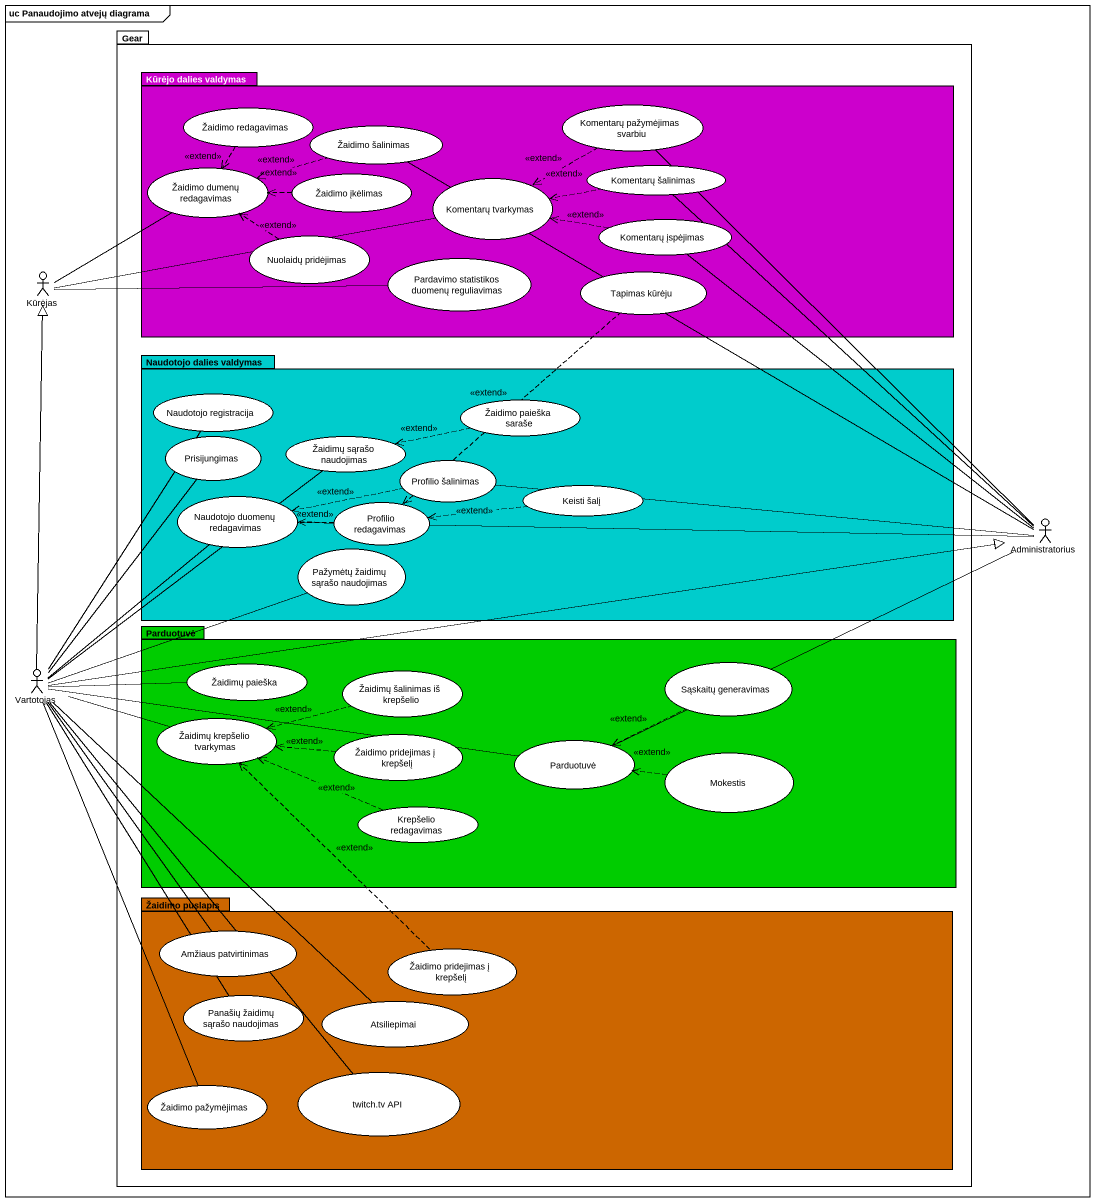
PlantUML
@startuml
mainframe uc Panaudojimo atvejų diagrama
package Gear {
  package "Kūrėjo dalies valdymas" as Kūrėjo_dalies_valdymas #CC00CC {
    usecase "Žaidimo redagavimas" as Žaidimo_redagavimas
    usecase "Komentarų pažymėjimas svarbiu" as Komentarų_pažymėjimas
    usecase "Žaidimo šalinimas" as Žaidimo_šalinimas
    usecase "Žaidimo dumenų redagavimas" as Žaidimo_dumenų_redagavimas
    usecase "Žaidimo įkėlimas" as Žaidimo_įkėlimas
    usecase "Komentarų tvarkymas" as Komentarų_tvarkymas
    usecase "Komentarų šalinimas" as Komentarų_šalinimas
    usecase "Komentarų įspėjimas" as Komentarų_įspėjimas
    usecase "Nuolaidų pridėjimas" as Nuolaidų_pridėjimas
    usecase "Pardavimo statistikos duomenų reguliavimas" as Pardavimo_statistikos
    usecase "Tapimas kūrėju" as Tapimas_kūrėju
  }
  package "Naudotojo dalies valdymas" as Naudotojo_dalies_valdymas #00CCCC {
    usecase "Naudotojo registracija" as Naudotojo_registracija
    usecase "Žaidimo paieška saraše" as Žaidimo_paieška_saraše
    usecase Prisijungimas
    usecase "Žaidimų sąrašo naudojimas" as Žaidimų_sąrašo_naudojimas
    usecase "Profilio šalinimas" as Profilio_šalinimas
    usecase "Naudotojo duomenų redagavimas" as Naudotojo_duomenų
    usecase "Profilio redagavimas" as Profilio_redagavimas
    usecase "Keisti šalį" as Keisti_šalį
    usecase "Pažymėtų žaidimų sąrašo naudojimas" as Pažymėtų_žaidimų_sąrašo
  }
  package Parduotuvė #00CC00 {
    usecase "Žaidimų paieška" as Žaidimų_paieška
    usecase "Žaidimų šalinimas iš krepšelio" as Žaidimų_šalinimas_iš
    usecase "Sąskaitų generavimas" as Sąskaitų_generavimas
    usecase "Žaidimų krepšelio tvarkymas" as Žaidimų_krepšelio_tvarkymas
    usecase "Žaidimo pridejimas į krepšelį" as Žaidimo_pridejimas_į
    usecase "Parduotuvė" as Parduotuvė_2
    usecase Mokestis
    usecase "Krepšelio redagavimas" as Krepšelio_redagavimas
  }
  package "Žaidimo puslapis" as Žaidimo_puslapis #CC6600 {
    usecase "Amžiaus patvirtinimas" as Amžiaus_patvirtinimas
    usecase "Žaidimo pridejimas į krepšelį" as Žaidimo_pridejimas_į_2
    usecase "Panašių žaidimų sąrašo naudojimas" as Panašių_žaidimų_sąrašo
    usecase Atsiliepimai
    usecase "Žaidimo pažymėjimas" as Žaidimo_pažymėjimas
    usecase "twitch.tv API" as twitch_tv_API
  }
}
actor Kūrėjas
actor Administratorius
actor Vartotojas
Žaidimo_redagavimas ..> Žaidimo_dumenų_redagavimas : <<extend>>
Komentarų_pažymėjimas .left.> Komentarų_tvarkymas : <<extend>>
Žaidimo_šalinimas .left.> Žaidimo_dumenų_redagavimas : <<extend>>
Žaidimo_dumenų_redagavimas -left- Kūrėjas
Žaidimo_įkėlimas .left.> Žaidimo_dumenų_redagavimas : <<extend>>
Komentarų_tvarkymas -left- Kūrėjas
Komentarų_šalinimas .left.> Komentarų_tvarkymas : <<extend>>
Komentarų_įspėjimas .left.> Komentarų_tvarkymas : <<extend>>
Nuolaidų_pridėjimas .up.> Žaidimo_dumenų_redagavimas : <<extend>>
Pardavimo_statistikos -left- Kūrėjas
Tapimas_kūrėju ..> Profilio_redagavimas : <<extend>>
Naudotojo_registracija -- Vartotojas
Žaidimo_paieška_saraše .left.> Žaidimų_sąrašo_naudojimas : <<extend>>
Prisijungimas -- Vartotojas
Profilio_šalinimas .left.> Naudotojo_duomenų : <<extend>>
Profilio_redagavimas .left.> Naudotojo_duomenų : <<extend>>
Keisti_šalį .left.> Profilio_redagavimas : <<extend>>
Administratorius -up- Komentarų_pažymėjimas
Administratorius -left- Žaidimo_šalinimas
Administratorius -up- Komentarų_šalinimas
Administratorius -up- Komentarų_įspėjimas
Administratorius -left- Profilio_šalinimas
Administratorius -left- Naudotojo_duomenų
Administratorius -left- Parduotuvė_2
Vartotojas -up-|> Kūrėjas
Vartotojas -up- Žaidimų_sąrašo_naudojimas
Vartotojas -up- Naudotojo_duomenų
Vartotojas -right-|> Administratorius
Vartotojas -right- Pažymėtų_žaidimų_sąrašo
Vartotojas -right- Parduotuvė_2
Vartotojas -- Panašių_žaidimų_sąrašo
Vartotojas -- Žaidimo_pažymėjimas
Vartotojas -- twitch_tv_API
Žaidimų_paieška -left- Vartotojas
Žaidimų_šalinimas_iš .left.> Žaidimų_krepšelio_tvarkymas : <<extend>>
Sąskaitų_generavimas .left.> Parduotuvė_2 : <<extend>>
Žaidimų_krepšelio_tvarkymas -left- Vartotojas
Žaidimo_pridejimas_į .left.> Žaidimų_krepšelio_tvarkymas : <<extend>>
Mokestis .left.> Parduotuvė_2 : <<extend>>
Krepšelio_redagavimas .left.> Žaidimų_krepšelio_tvarkymas : <<extend>>
Amžiaus_patvirtinimas -up- Vartotojas
Žaidimo_pridejimas_į_2 .up.> Žaidimų_krepšelio_tvarkymas : <<extend>>
Atsiliepimai -up- Vartotojas
@enduml
